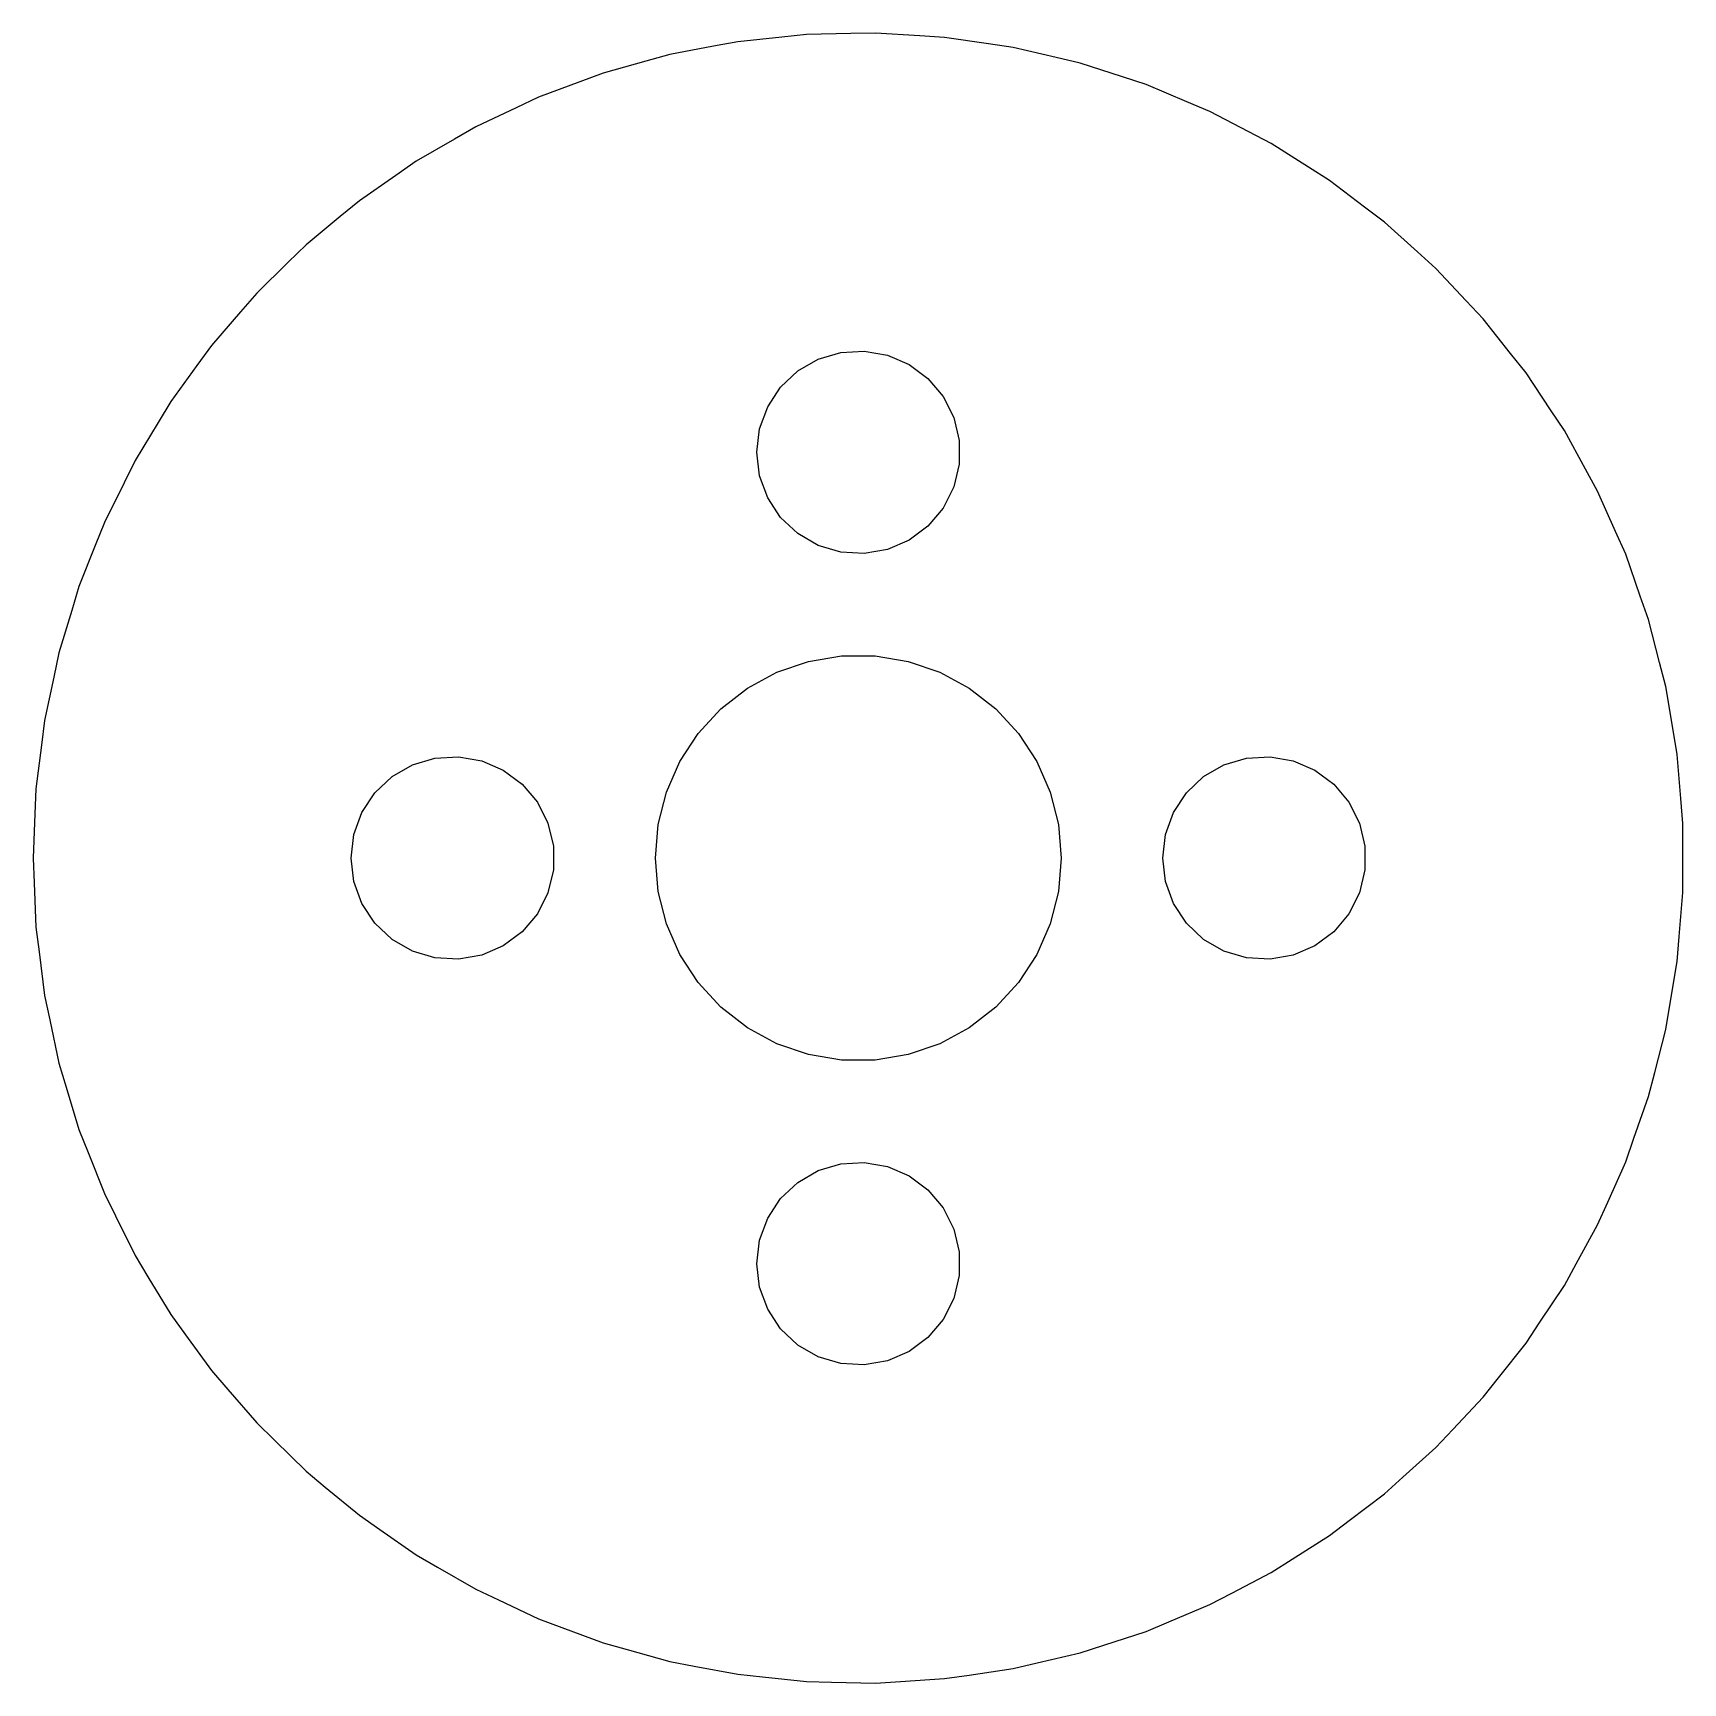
# Model space of a CAD drawing. Header units: metres. Extents: x -14.2 to 14.2, y -14.2 to 14.2.
import ezdxf

# ---------------------------------------------------------------- set-up
doc = ezdxf.new("R2010")
doc.units = ezdxf.units.M

msp = doc.modelspace()

# ---------------------------------------------------------------- linework, layer by layer
for p, q in [((0.298175, 14.2348), (-0.130884, 14.2258)), ((1.05996, 14.1869), (0.298175, 14.2348)), ((-2.50147, 14.0048), (-3.25124, 13.8617)), ((-2.07992, 14.0852), (-2.50147, 14.0048)), ((-1.32081, 14.165), (-2.07992, 14.0852)), ((-0.894005, 14.2098), (-1.32081, 14.165)), ((-0.130884, 14.2258), (-0.894005, 14.2098)), ((1.48827, 14.1599), (1.05996, 14.1869)), ((2.24337, 14.0484), (1.48827, 14.1599)), ((2.66792, 13.9857), (2.24337, 14.0484)), ((3.41104, 13.8114), (2.66792, 13.9857)), ((-3.66459, 13.7463), (-4.39976, 13.5411)), ((-3.25124, 13.8617), (-3.66459, 13.7463)), ((3.82886, 13.7134), (3.41104, 13.8114)), ((4.55479, 13.4776), (3.82886, 13.7134)), ((-4.802, 13.3915), (-5.51741, 13.1254)), ((-4.39976, 13.5411), (-4.802, 13.3915)), ((4.96294, 13.3449), (4.55479, 13.4776)), ((-5.51741, 13.1254), (-5.90572, 12.9427)), ((5.66659, 13.0492), (4.96294, 13.3449)), ((-5.90572, 12.9427), (-6.59637, 12.6177)), ((6.06221, 12.8829), (5.66659, 13.0492)), ((6.73864, 12.5292), (6.06221, 12.8829)), ((-6.59637, 12.6177), (-6.96803, 12.4031)), ((7.11896, 12.3304), (6.73864, 12.5292)), ((-6.96803, 12.4031), (-7.62906, 12.0215)), ((7.76342, 11.9214), (7.11896, 12.3304)), ((-7.62906, 12.0215), (-7.98146, 11.7765)), ((-7.98146, 11.7765), (-8.60823, 11.3409)), ((8.12577, 11.6915), (7.76342, 11.9214)), ((8.73375, 11.23), (8.12577, 11.6915)), ((-8.60823, 11.3409), (-8.9389, 11.0674)), ((9.07559, 10.9705), (8.73375, 11.23)), ((-8.9389, 11.0674), (-9.52702, 10.5808)), ((9.64282, 10.4598), (9.07559, 10.9705)), ((-9.52702, 10.5808), (-9.83364, 10.2806)), ((-9.83364, 10.2806), (-10.379, 9.74652)), ((9.96175, 10.1726), (9.64282, 10.4598)), ((10.4843, 9.61619), (9.96175, 10.1726)), ((-10.379, 9.74652), (-10.6594, 9.42166)), ((-10.6594, 9.42166), (-11.1582, 8.84385)), ((10.778, 9.30335), (10.4843, 9.61619)), ((11.2521, 8.70516), (10.778, 9.30335)), ((-11.1582, 8.84385), (-11.4104, 8.49666)), ((-1.04503, 8.40372), (-0.693139, 8.60688)), ((-0.693139, 8.60688), (-0.303884, 8.72341)), ((-0.303884, 8.72341), (0.101753, 8.74704)), ((0.101753, 8.74704), (0.501905, 8.67648)), ((0.501905, 8.67648), (0.875, 8.51554)), ((11.5187, 8.36884), (11.2521, 8.70516)), ((-11.4104, 8.49666), (-11.8591, 7.87914)), ((-1.34058, 8.12488), (-1.04503, 8.40372)), ((0.875, 8.51554), (1.20092, 8.2729)), ((1.20092, 8.2729), (1.4621, 7.96164)), ((11.9411, 7.73308), (11.5187, 8.36884)), ((-1.56386, 7.7854), (-1.34058, 8.12488)), ((-11.8591, 7.87914), (-12.0814, 7.51206)), ((-1.70283, 7.40358), (-1.56386, 7.7854)), ((1.4621, 7.96164), (1.64446, 7.59853)), ((12.1786, 7.37562), (11.9411, 7.73308)), ((-12.0814, 7.51206), (-12.4768, 6.85917)), ((-1.75, 7), (-1.70283, 7.40358)), ((1.64446, 7.59853), (1.73817, 7.20316)), ((1.73817, 7.20316), (1.73817, 6.79684)), ((12.5463, 6.70675), (12.1786, 7.37562)), ((-12.4768, 6.85917), (-12.6676, 6.47477)), ((-1.70283, 6.59642), (-1.75, 7)), ((-1.56386, 6.2146), (-1.70283, 6.59642)), ((1.73817, 6.79684), (1.64446, 6.40146)), ((12.7531, 6.33068), (12.5463, 6.70675)), ((-12.6676, 6.47477), (-13.007, 5.79108)), ((1.64446, 6.40146), (1.4621, 6.03836)), ((13.0635, 5.63338), (12.7531, 6.33068)), ((-1.34058, 5.87512), (-1.56386, 6.2146)), ((1.4621, 6.03836), (1.20092, 5.7271)), ((-13.007, 5.79108), (-13.165, 5.39206)), ((-1.04503, 5.59628), (-1.34058, 5.87512)), ((1.20092, 5.7271), (0.875, 5.48446)), ((-0.693139, 5.39312), (-1.04503, 5.59628)), ((0.875, 5.48446), (0.501905, 5.32352)), ((13.2381, 5.24133), (13.0635, 5.63338)), ((-13.165, 5.39206), (-13.4459, 4.68238)), ((-0.303884, 5.27659), (-0.693139, 5.39312)), ((0.101753, 5.25296), (-0.303884, 5.27659)), ((0.501905, 5.32352), (0.101753, 5.25296)), ((13.4891, 4.52049), (13.2381, 5.24133)), ((-13.4459, 4.68238), (-13.57, 4.27154)), ((-13.57, 4.27154), (-13.7906, 3.54083)), ((13.6302, 4.11521), (13.4891, 4.52049)), ((13.8201, 3.3759), (13.6302, 4.11521)), ((-13.7906, 3.54083), (-13.8798, 3.12105)), ((-0.859199, 3.3929), (-0.289027, 3.48805)), ((-0.289027, 3.48805), (0.289027, 3.48805)), ((0.289027, 3.48805), (0.859199, 3.3929)), ((-1.91432, 2.93008), (-1.40593, 3.20521)), ((-1.40593, 3.20521), (-0.859199, 3.3929)), ((0.859199, 3.3929), (1.40593, 3.20521)), ((1.40593, 3.20521), (1.91432, 2.93008)), ((13.9268, 2.96023), (13.8201, 3.3759)), ((-13.8798, 3.12105), (-14.0385, 2.37444)), ((-2.37049, 2.57503), (-1.91432, 2.93008)), ((1.91432, 2.93008), (2.37049, 2.57503)), ((14.0541, 2.20763), (13.9268, 2.96023)), ((-2.76199, 2.14974), (-2.37049, 2.57503)), ((2.37049, 2.57503), (2.76199, 2.14974)), ((-14.0385, 2.37444), (-14.0923, 1.94867)), ((-3.07816, 1.66582), (-2.76199, 2.14974)), ((2.76199, 2.14974), (3.07816, 1.66582)), ((14.1256, 1.78448), (14.0541, 2.20763)), ((-14.0923, 1.94867), (-14.188, 1.1914)), ((-7.69314, 1.60688), (-7.30388, 1.72341)), ((-7.30388, 1.72341), (-6.89825, 1.74704)), ((-6.89825, 1.74704), (-6.49809, 1.67648)), ((6.30686, 1.60688), (6.69612, 1.72341)), ((6.69612, 1.72341), (7.10175, 1.74704)), ((7.10175, 1.74704), (7.50191, 1.67648)), ((14.1895, 1.02387), (14.1256, 1.78448)), ((-8.04503, 1.40372), (-7.69314, 1.60688)), ((-6.49809, 1.67648), (-6.125, 1.51554)), ((-6.125, 1.51554), (-5.79908, 1.2729)), ((-3.31036, 1.13645), (-3.07816, 1.66582)), ((3.07816, 1.66582), (3.31036, 1.13645)), ((5.95497, 1.40372), (6.30686, 1.60688)), ((7.50191, 1.67648), (7.875, 1.51554)), ((7.875, 1.51554), (8.20092, 1.2729)), ((-14.188, 1.1914), (-14.206, 0.76262)), ((-8.34058, 1.12488), (-8.04503, 1.40372)), ((-5.79908, 1.2729), (-5.5379, 0.96164)), ((5.65942, 1.12488), (5.95497, 1.40372)), ((8.20092, 1.2729), (8.4621, 0.96164)), ((-8.56386, 0.785398), (-8.34058, 1.12488)), ((-5.5379, 0.96164), (-5.35554, 0.598535)), ((-3.45226, 0.57608), (-3.31036, 1.13645)), ((3.31036, 1.13645), (3.45226, 0.57608)), ((5.43614, 0.785398), (5.65942, 1.12488)), ((8.4621, 0.96164), (8.64446, 0.598535)), ((14.2254, 0.596221), (14.1895, 1.02387)), ((-14.206, 0.76262), (-14.2379, 0)), ((-8.70283, 0.403577), (-8.56386, 0.785398)), ((-5.35554, 0.598535), (-5.26183, 0.203162)), ((-3.5, 0), (-3.45226, 0.57608)), ((3.45226, 0.57608), (3.5, 0)), ((5.29717, 0.403577), (5.43614, 0.785398)), ((8.64446, 0.598535), (8.73817, 0.203162)), ((14.2254, -0.596221), (14.2254, 0.596221)), ((-8.75, 0), (-8.70283, 0.403577)), ((5.25, 0), (5.29717, 0.403577)), ((-14.2379, 0), (-14.2199, -0.428778)), ((-8.70283, -0.403577), (-8.75, 0)), ((-5.26183, 0.203162), (-5.26183, -0.203162)), ((-3.45226, -0.57608), (-3.5, 0)), ((3.5, 0), (3.45226, -0.57608)), ((5.29717, -0.403577), (5.25, 0)), ((8.73817, 0.203162), (8.73817, -0.203162)), ((-5.26183, -0.203162), (-5.35554, -0.598535)), ((8.73817, -0.203162), (8.64446, -0.598535)), ((-14.2199, -0.428778), (-14.188, -1.1914)), ((-8.56386, -0.785398), (-8.70283, -0.403577)), ((5.43614, -0.785398), (5.29717, -0.403577)), ((-8.34058, -1.12488), (-8.56386, -0.785398)), ((-5.35554, -0.598535), (-5.5379, -0.96164)), ((-3.31036, -1.13645), (-3.45226, -0.57608)), ((3.45226, -0.57608), (3.31036, -1.13645)), ((5.65942, -1.12488), (5.43614, -0.785398)), ((8.64446, -0.598535), (8.4621, -0.96164)), ((14.1616, -1.35683), (14.2254, -0.596221)), ((-8.04503, -1.40372), (-8.34058, -1.12488)), ((-5.5379, -0.96164), (-5.79908, -1.2729)), ((-3.07816, -1.66582), (-3.31036, -1.13645)), ((3.31036, -1.13645), (3.07816, -1.66582)), ((5.95497, -1.40372), (5.65942, -1.12488)), ((8.4621, -0.96164), (8.20092, -1.2729)), ((-14.188, -1.1914), (-14.1342, -1.61717)), ((-7.69314, -1.60688), (-8.04503, -1.40372)), ((-5.79908, -1.2729), (-6.125, -1.51554)), ((6.30686, -1.60688), (5.95497, -1.40372)), ((8.20092, -1.2729), (7.875, -1.51554)), ((14.1256, -1.78448), (14.1616, -1.35683)), ((-14.1342, -1.61717), (-14.0385, -2.37444)), ((-7.30388, -1.72341), (-7.69314, -1.60688)), ((-6.49809, -1.67648), (-6.89825, -1.74704)), ((-6.125, -1.51554), (-6.49809, -1.67648)), ((-2.76199, -2.14974), (-3.07816, -1.66582)), ((3.07816, -1.66582), (2.76199, -2.14974)), ((6.69612, -1.72341), (6.30686, -1.60688)), ((7.50191, -1.67648), (7.10175, -1.74704)), ((7.875, -1.51554), (7.50191, -1.67648)), ((-6.89825, -1.74704), (-7.30388, -1.72341)), ((7.10175, -1.74704), (6.69612, -1.72341)), ((13.9984, -2.53708), (14.1256, -1.78448)), ((-2.37049, -2.57503), (-2.76199, -2.14974)), ((2.76199, -2.14974), (2.37049, -2.57503)), ((-14.0385, -2.37444), (-13.9493, -2.79422)), ((13.9268, -2.96023), (13.9984, -2.53708)), ((-13.9493, -2.79422), (-13.7906, -3.54083)), ((-1.91432, -2.93008), (-2.37049, -2.57503)), ((2.37049, -2.57503), (1.91432, -2.93008)), ((-1.40593, -3.20521), (-1.91432, -2.93008)), ((1.91432, -2.93008), (1.40593, -3.20521)), ((13.737, -3.69954), (13.9268, -2.96023)), ((-0.859199, -3.3929), (-1.40593, -3.20521)), ((-0.289027, -3.48805), (-0.859199, -3.3929)), ((0.859199, -3.3929), (0.289027, -3.48805)), ((1.40593, -3.20521), (0.859199, -3.3929)), ((-13.7906, -3.54083), (-13.6666, -3.95166)), ((0.289027, -3.48805), (-0.289027, -3.48805)), ((13.6302, -4.11521), (13.737, -3.69954)), ((-13.6666, -3.95166), (-13.4459, -4.68238)), ((13.3792, -4.83604), (13.6302, -4.11521)), ((-13.4459, -4.68238), (-13.288, -5.08139)), ((13.2381, -5.24133), (13.3792, -4.83604)), ((-13.288, -5.08139), (-13.007, -5.79108)), ((-1.04503, -5.59628), (-0.693139, -5.39312)), ((-0.693139, -5.39312), (-0.303884, -5.27659)), ((-0.303884, -5.27659), (0.101753, -5.25296)), ((0.101753, -5.25296), (0.501905, -5.32352)), ((0.501905, -5.32352), (0.875, -5.48446)), ((12.9276, -5.93863), (13.2381, -5.24133)), ((-1.34058, -5.87512), (-1.04503, -5.59628)), ((0.875, -5.48446), (1.20092, -5.7271)), ((-13.007, -5.79108), (-12.8162, -6.17548)), ((-1.56386, -6.2146), (-1.34058, -5.87512)), ((1.20092, -5.7271), (1.4621, -6.03836)), ((12.7531, -6.33068), (12.9276, -5.93863)), ((-12.8162, -6.17548), (-12.4768, -6.85917)), ((-1.70283, -6.59642), (-1.56386, -6.2146)), ((1.4621, -6.03836), (1.64446, -6.40146)), ((1.64446, -6.40146), (1.73817, -6.79684)), ((12.3854, -6.99955), (12.7531, -6.33068)), ((-1.75, -7), (-1.70283, -6.59642)), ((1.73817, -6.79684), (1.73817, -7.20316)), ((-12.4768, -6.85917), (-12.2545, -7.22625)), ((-1.70283, -7.40358), (-1.75, -7)), ((12.1786, -7.37562), (12.3854, -6.99955)), ((-12.2545, -7.22625), (-11.8591, -7.87914)), ((1.73817, -7.20316), (1.64446, -7.59853)), ((11.7562, -8.01138), (12.1786, -7.37562)), ((-1.56386, -7.7854), (-1.70283, -7.40358)), ((1.64446, -7.59853), (1.4621, -7.96164)), ((-11.8591, -7.87914), (-11.6068, -8.22633)), ((-1.34058, -8.12488), (-1.56386, -7.7854)), ((1.4621, -7.96164), (1.20092, -8.2729)), ((-11.6068, -8.22633), (-11.1582, -8.84385)), ((-1.04503, -8.40372), (-1.34058, -8.12488)), ((11.5187, -8.36884), (11.7562, -8.01138)), ((-0.693139, -8.60688), (-1.04503, -8.40372)), ((0.875, -8.51554), (0.501905, -8.67648)), ((1.20092, -8.2729), (0.875, -8.51554)), ((11.0446, -8.96702), (11.5187, -8.36884)), ((-0.303884, -8.72341), (-0.693139, -8.60688)), ((0.101753, -8.74704), (-0.303884, -8.72341)), ((0.501905, -8.67648), (0.101753, -8.74704)), ((-11.1582, -8.84385), (-10.8777, -9.16872)), ((10.778, -9.30335), (11.0446, -8.96702)), ((-10.8777, -9.16872), (-10.379, -9.74652)), ((10.2555, -9.85976), (10.778, -9.30335)), ((-10.379, -9.74652), (-10.0724, -10.0468)), ((9.96175, -10.1726), (10.2555, -9.85976)), ((-10.0724, -10.0468), (-9.52702, -10.5808)), ((9.39451, -10.6833), (9.96175, -10.1726)), ((-9.52702, -10.5808), (-9.19636, -10.8544)), ((9.07559, -10.9705), (9.39451, -10.6833)), ((-9.19636, -10.8544), (-8.60823, -11.3409)), ((8.4676, -11.432), (9.07559, -10.9705)), ((-8.60823, -11.3409), (-8.25583, -11.5858)), ((-8.25583, -11.5858), (-7.62906, -12.0215)), ((8.12577, -11.6915), (8.4676, -11.432)), ((7.4813, -12.1004), (8.12577, -11.6915)), ((-7.62906, -12.0215), (-7.2574, -12.236)), ((-7.2574, -12.236), (-6.59637, -12.6177)), ((7.11896, -12.3304), (7.4813, -12.1004)), ((6.44253, -12.684), (7.11896, -12.3304)), ((-6.59637, -12.6177), (-6.20806, -12.8004)), ((-6.20806, -12.8004), (-5.51741, -13.1254)), ((6.06221, -12.8829), (6.44253, -12.684)), ((5.35856, -13.1786), (6.06221, -12.8829)), ((-5.51741, -13.1254), (-5.11518, -13.275)), ((-5.11518, -13.275), (-4.39976, -13.5411)), ((4.23701, -13.5808), (4.96294, -13.3449)), ((4.96294, -13.3449), (5.35856, -13.1786)), ((-4.39976, -13.5411), (-3.98641, -13.6565)), ((-3.98641, -13.6565), (-3.25124, -13.8617)), ((3.82886, -13.7134), (4.23701, -13.5808)), ((-3.25124, -13.8617), (-2.82969, -13.9421)), ((-2.82969, -13.9421), (-2.07992, -14.0852)), ((2.66792, -13.9857), (3.08573, -13.8877)), ((3.08573, -13.8877), (3.82886, -13.7134)), ((-2.07992, -14.0852), (-1.65311, -14.13)), ((-1.65311, -14.13), (-0.894005, -14.2098)), ((-0.894005, -14.2098), (-0.464946, -14.2188)), ((-0.464946, -14.2188), (0.298175, -14.2348)), ((0.298175, -14.2348), (0.726483, -14.2078)), ((0.726483, -14.2078), (1.48827, -14.1599)), ((1.48827, -14.1599), (1.91282, -14.0972)), ((1.91282, -14.0972), (2.66792, -13.9857))]:
    msp.add_line(p, q)

doc.saveas('drawing.dxf')
